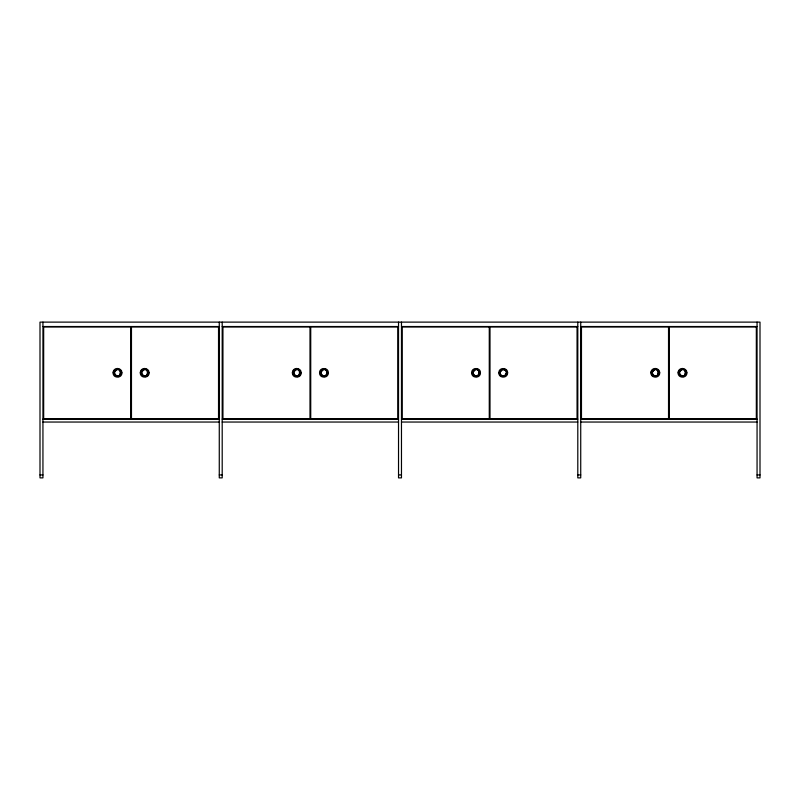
<?xml version="1.0" encoding="UTF-8"?>
<svg xmlns="http://www.w3.org/2000/svg" width="800" height="800" viewBox="0 0 800 800"><rect width="100%" height="100%" fill="white"/><g stroke="black" fill="none" stroke-linecap="round" stroke-linejoin="round"><path stroke-width="1.2" d="M114.22 372.81L115.87 369.91L118.08 369.51L120.02 370.65L120.8 372.81L121.92 372.82C122.12 378.54 112.9 378.54 113.1 372.82L114.22 372.81C122.25 360 122.23 385.64 114.22 372.82L115 374.98L116.94 376.12L119.15 375.73L120.8 372.82M121.17 372.82C121.35 377.58 113.67 377.58 113.85 372.82M141.41 372.81L143.06 369.91L145.26 369.51L147.21 370.65L147.98 372.81L149.1 372.82C149.31 378.54 140.08 378.54 140.29 372.82L141.41 372.81C149.43 360 149.41 385.64 141.4 372.82L142.18 374.98L144.13 376.12L146.33 375.73L147.98 372.82M148.36 372.82C148.53 377.58 140.86 377.58 141.03 372.82M293.49 372.81L295.14 369.91L297.34 369.51L299.29 370.65L300.06 372.81L301.18 372.82C301.39 378.54 292.16 378.54 292.37 372.82L293.49 372.81C301.51 360 301.49 385.64 293.49 372.82L294.26 374.98L296.21 376.12L298.41 375.73L300.07 372.82M300.44 372.82C300.61 377.58 292.94 377.58 293.11 372.82M320.67 372.81L322.32 369.91L324.53 369.51L326.47 370.65L327.25 372.81L328.37 372.82C328.57 378.54 319.35 378.54 319.55 372.82L320.67 372.81C328.7 360 328.68 385.64 320.67 372.82L321.44 374.98L323.39 376.12L325.6 375.73L327.25 372.82M327.62 372.82C327.8 377.58 320.12 377.58 320.3 372.82M472.75 372.81L474.4 369.91L476.61 369.51L478.56 370.65L479.33 372.81L480.45 372.82C480.65 378.54 471.43 378.54 471.63 372.82L472.75 372.81C480.78 360 480.76 385.64 472.75 372.82L473.53 374.98L475.47 376.12L477.68 375.73L479.33 372.82M479.7 372.82C479.88 377.58 472.2 377.58 472.38 372.82M499.56 372.81C499.39 368.05 507.06 368.05 506.89 372.81L507.63 372.81C507.83 367.1 498.62 367.1 498.82 372.81L499.94 372.81L501.59 369.91C511.86 367.55 503 383.05 499.93 372.82L500.71 374.98L502.66 376.12L504.86 375.73L506.51 372.82M506.89 372.82C507.06 377.58 499.39 377.58 499.56 372.82M652.02 372.81L653.67 369.91L655.87 369.51L657.82 370.65L658.59 372.81L659.71 372.82C659.92 378.54 650.69 378.54 650.9 372.82L652.02 372.81C660.04 360 660.02 385.64 652.02 372.82L652.79 374.98L654.74 376.12L656.94 375.73L658.6 372.82M658.97 372.82C659.14 377.58 651.47 377.58 651.64 372.82M679.2 372.81L680.85 369.91L683.06 369.51L685 370.65L685.78 372.81L686.9 372.82C687.1 378.54 677.88 378.54 678.08 372.82L679.2 372.81C687.23 360 687.21 385.64 679.2 372.82L679.98 374.98L681.92 376.12L684.13 375.73L685.78 372.82M686.15 372.82C686.33 377.58 678.65 377.58 678.83 372.82M506.51 372.81L507.63 372.82C507.84 378.54 498.61 378.54 498.82 372.82L499.94 372.81L501.59 369.91L503.79 369.51L505.74 370.65L506.89 372.81M42.94 326.53L219.27 326.53M222.2 326.53L398.53 326.53M401.47 326.53L577.8 326.53M580.73 326.53L757.06 326.53M42.94 419.1L219.27 419.1M222.2 419.1L398.53 419.1M401.47 419.1L577.8 419.1M580.73 419.1L757.06 419.1M42.94 422.04L219.27 422.04M222.2 422.04L398.53 422.04M401.47 422.04L577.8 422.04M580.73 422.04L757.06 422.04M40 474.94L42.94 474.94M219.27 474.94L222.2 474.94M398.53 474.94L401.47 474.94M577.8 474.94L580.73 474.94M757.06 474.94L760 474.94M480.45 372.81C480.65 367.1 471.43 367.1 471.63 372.81L472.38 372.81C472.21 368.05 479.87 368.05 479.7 372.81M328.37 372.81C328.57 367.1 319.35 367.1 319.55 372.81L320.3 372.81C320.13 368.05 327.79 368.05 327.62 372.81M757.06 322.12L757.06 477.88L760 477.88L760 322.12L40 322.12L40 477.88L42.94 477.88L42.94 322.12M580.73 322.12L580.73 477.88L577.8 477.88L577.8 322.12M401.47 322.12L401.47 477.88L398.53 477.88L398.53 322.12M222.2 322.12L222.2 477.88L219.27 477.88L219.27 322.12M113.37 371.29L113.1 372.81L113.85 372.81C113.68 368.05 121.34 368.05 121.17 372.81L121.92 372.81C122.12 368.04 114.81 366.71 113.37 371.29M140.55 371.29L140.29 372.81L141.03 372.81C140.86 368.05 148.53 368.05 148.36 372.81L149.1 372.81C149.3 368.04 141.99 366.71 140.55 371.29M292.63 371.29L292.37 372.81L293.11 372.81C292.94 368.05 300.61 368.05 300.44 372.81L301.18 372.81C301.39 368.04 294.07 366.71 292.63 371.29M651.16 371.29L650.9 372.81L651.64 372.81C651.47 368.05 659.14 368.05 658.97 372.81L659.71 372.81C659.92 368.04 652.6 366.71 651.16 371.29M678.35 371.29L678.08 372.81L678.83 372.81C678.66 368.05 686.32 368.05 686.15 372.81L686.9 372.81C687.1 368.04 679.79 366.71 678.35 371.29M130.73 326.9L43.67 326.9L43.67 418.73L130.73 418.73L130.73 326.9M218.53 326.9L131.47 326.9L131.47 418.73L218.53 418.73L218.53 326.9M310 326.9L222.94 326.9L222.94 418.73L310 418.73L310 326.9M397.8 326.9L310.73 326.9L310.73 418.73L397.8 418.73L397.8 326.9M489.27 326.9L402.2 326.9L402.2 418.73L489.27 418.73L489.27 326.9M577.06 326.9L490 326.9L490 418.73L577.06 418.73L577.06 326.9M668.53 326.9L581.47 326.9L581.47 418.73L668.53 418.73L668.53 326.9M756.33 326.9L669.27 326.9L669.27 418.73L756.33 418.73L756.33 326.9"/></g></svg>
